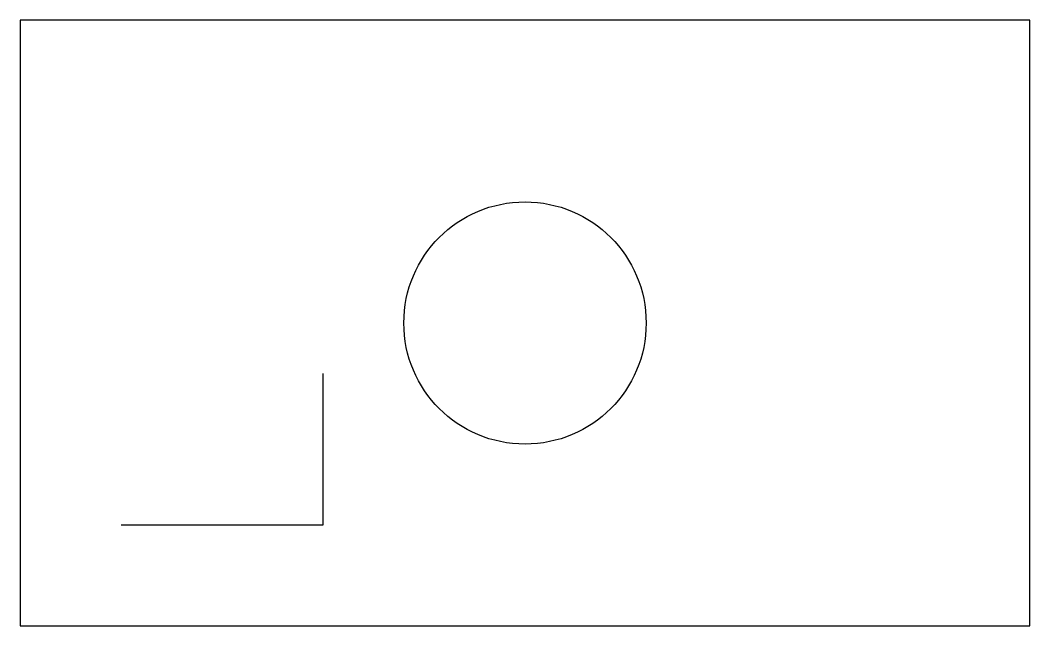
# Model space of a CAD drawing. Header units: metres. Extents: x 0 to 100, y 0 to 60.
import ezdxf

# ---------------------------------------------------------------- set-up
doc = ezdxf.new("R2010")
doc.units = ezdxf.units.M
doc.layers.add('HOLES', color=1, linetype='Continuous')
doc.layers.add('WALLS', color=3, linetype='Continuous')

msp = doc.modelspace()

# ---------------------------------------------------------------- linework, layer by layer
at = {"layer": 'HOLES'}
msp.add_circle((50, 30), 12, dxfattribs=at)
at = {"layer": 'WALLS'}
for p, q in [((100, 60), (0, 60)), ((0, 60), (0, 0)), ((100, 0), (100, 60)), ((0, 0), (100, 0))]:
    msp.add_line(p, q, dxfattribs=at)
msp.add_lwpolyline([(10, 10), (30, 10), (30, 25)], dxfattribs=at)

doc.saveas('drawing.dxf')
